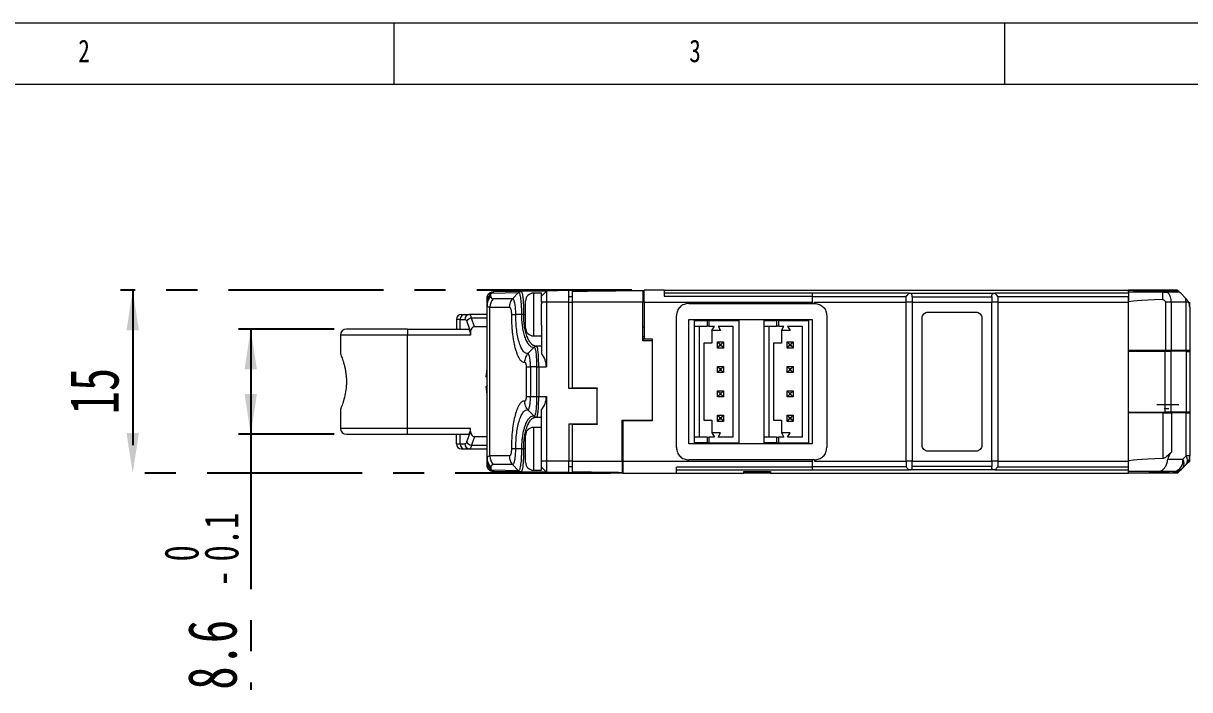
# Paper-space layout '시트2-ENG' of a CAD drawing. Header units: millimetres. Extents: x 5 to 415, y 5 to 292.
# Drawn here: x 79.7 to 175.1, y 237.4 to 292 of the extents above; entities that cross this region are included whole.
import ezdxf

# ---------------------------------------------------------------- set-up
doc = ezdxf.new("R2010")
doc.units = ezdxf.units.MM
doc.linetypes.add('CENTERX2', pattern=[20.32, 12.7, -2.54, 2.54, -2.54])
doc.layers.add('CENTER_LINE', color=7, linetype='CENTERX2')
doc.styles.add('SLDTEXTSTYLE0', font='TXT', dxfattribs={"width": 0.7})
doc.styles.add('SLDTEXTSTYLE3', font='TXT', dxfattribs={"width": 0.75})
doc.dimstyles.new('SLDDIMSTYLE0', dxfattribs={"dimtxt": 4, "dimasz": 3.302, "dimexe": 0, "dimexo": 0.0625, "dimgap": 1, "dimtad": 1, "dimrnd": 1e-09, "dimzin": 12, "dimdsep": 46, "dimtxsty": 'SLDTEXTSTYLE0', "dimsah": 1, "dimcen": 0.09, "dimadec": 0, "dimazin": 3, "dimtfac": 1, "dimtofl": 0, "dimtmove": 0, "dimatfit": 3, "dimfxl": 1, "dimfrac": 2, "dimtolj": 1, "dimtzin": 12, "dimarcsym": 0})
doc.dimstyles.new('SLDDIMSTYLE6', dxfattribs={"dimtxt": 4, "dimasz": 3.302, "dimexe": 0, "dimexo": 0.0625, "dimgap": 1, "dimtad": 1, "dimrnd": 1e-09, "dimzin": 12, "dimdsep": 46, "dimtxsty": 'SLDTEXTSTYLE0', "dimsah": 1, "dimcen": 0.09, "dimadec": 0, "dimazin": 3, "dimtol": 1, "dimtm": 0.1, "dimtfac": 1, "dimtofl": 0, "dimtmove": 0, "dimatfit": 3, "dimfxl": 1, "dimfrac": 2, "dimtolj": 1, "dimarcsym": 0})

# ---------------------------------------------------------------- blocks, each defined once
blk = doc.blocks.new('_D_43')
at = {"layer": 'CENTER_LINE'}
for p, q in [((105.121, 266.959), (97.28, 266.959)), ((98.28, 266.959), (98.28, 258.359)), ((105.121, 258.359), (97.28, 258.359)), ((98.28, 258.359), (98.28, 237.439))]:
    blk.add_line(p, q, dxfattribs=at)
for points in [[(98.28, 266.959), (97.772, 263.657), (98.788, 263.657)], [(98.28, 258.359), (98.788, 261.661), (97.772, 261.661)]]:
    blk.add_solid(points, dxfattribs=at)
at = {"layer": 'CENTER_LINE', "attachment_point": 1, "rotation": 90, "style": 'SLDTEXTSTYLE0'}
for s, insert, char_height in [('0.1', (94.472, 247.937), 2.8), ('0', (91.209, 247.937), 2.8), ('-', (94.472, 245.9), 2.8), ('8.6', (93.123, 237.439), 4)]:
    blk.add_mtext(s, dxfattribs=dict(at, insert=insert, char_height=char_height))
blk = doc.blocks.new('_D_44')
at = {"layer": 'CENTER_LINE'}
for p, q in [((129.471, 270.159), (87.62, 270.159)), ((88.62, 270.159), (88.62, 255.159)), ((127.721, 255.159), (87.62, 255.159))]:
    blk.add_line(p, q, dxfattribs=at)
for points in [[(88.62, 270.159), (88.112, 266.857), (89.128, 266.857)], [(88.62, 255.159), (89.128, 258.461), (88.112, 258.461)]]:
    blk.add_solid(points, dxfattribs=at)
at = {"layer": 'CENTER_LINE', "insert": (83.464, 259.982), "char_height": 4, "attachment_point": 1, "rotation": 90, "style": 'SLDTEXTSTYLE0'}
blk.add_mtext('15', dxfattribs=at)

psp = doc.layouts.new('시트2-ENG')

# ---------------------------------------------------------------- linework, layer by layer
at = {"color": 7, "linetype": 'Continuous', "lineweight": 18}
for p, q in [((415, 292), (5, 292)), ((110, 292), (110, 287)), ((160, 287), (160, 292)), ((410.25, 287), (10, 287)), ((124.321, 270.111), (126.621, 270.151)), ((126.621, 270.151), (126.621, 270.089)), ((130.371, 270.134), (130.471, 270.136)), ((132.121, 270.159), (130.471, 270.159)), ((132.121, 270.159), (170.121, 270.159)), ((132.121, 270.159), (132.121, 269.655)), ((174.121, 270.159), (170.121, 270.159)), ((170.121, 270.026), (170.121, 270.159)), ((170.121, 270.159), (174.033, 270.125)), ((117.621, 269.103), (117.621, 269.502)), ((117.66, 269.29), (117.621, 269.072)), ((117.938, 269.865), (117.922, 269.848)), ((117.938, 269.643), (117.938, 269.865)), ((118.002, 269.916), (120.199, 269.954)), ((118.202, 270.004), (118.112, 270.002)), ((119.715, 269.453), (118.129, 269.452)), ((120.401, 270.042), (118.202, 270.004)), ((119.715, 269.453), (120.199, 269.954)), ((120.45, 270.008), (120.332, 270.033)), ((122.471, 270.078), (120.401, 270.042)), ((120.771, 267.059), (120.771, 269.259)), ((122.071, 269.909), (121.421, 269.909)), ((122.024, 270.074), (122.021, 270.07)), ((122.471, 270.078), (122.071, 269.671)), ((122.071, 269.671), (122.071, 269.909)), ((122.071, 269.159), (122.071, 269.671)), ((124.321, 270.111), (122.471, 270.078)), ((122.471, 270.078), (122.471, 269.159)), ((124.321, 269.159), (124.321, 270.111)), ((124.621, 269.616), (124.321, 269.616)), ((144.221, 269.907), (132.121, 269.907)), ((132.121, 269.655), (144.221, 269.655)), ((144.221, 269.893), (144.221, 269.907)), ((152.155, 269.893), (144.221, 269.893)), ((144.221, 269.893), (144.221, 269.627)), ((144.221, 269.627), (151.922, 269.625)), ((152.083, 269.822), (152.15, 269.889)), ((152.15, 269.889), (152.155, 269.893)), ((159.067, 269.881), (152.275, 269.881)), ((152.421, 269.603), (158.921, 269.603)), ((158.921, 269.603), (158.921, 269.159)), ((170.121, 269.893), (159.187, 269.893)), ((159.187, 269.893), (159.191, 269.889)), ((159.259, 269.822), (159.191, 269.889)), ((159.42, 269.625), (170.121, 269.627)), ((170.121, 270.026), (170.121, 269.159)), ((170.135, 269.645), (170.121, 269.659)), ((170.121, 269.159), (170.121, 269.627)), ((172.907, 270.001), (172.907, 269.379)), ((174.25, 269.999), (173.291, 269.999)), ((174.042, 270.117), (174.033, 270.125)), ((174.243, 270.037), (174.253, 270.027)), ((174.414, 269.867), (174.788, 269.493)), ((174.788, 269.493), (174.828, 269.452)), ((117.621, 268.936), (117.621, 269.072)), ((117.621, 256.383), (117.621, 268.936)), ((117.626, 269.031), (117.625, 268.908)), ((117.846, 256.574), (117.846, 268.745)), ((117.846, 268.745), (119.439, 268.745)), ((122.471, 269.159), (122.071, 269.159)), ((122.071, 269.159), (122.071, 269.041)), ((122.071, 267.278), (122.071, 269.041)), ((122.471, 269.159), (122.471, 263.864)), ((124.321, 269.159), (122.471, 269.159)), ((124.321, 262.109), (124.321, 269.159)), ((124.321, 269.159), (124.621, 269.159)), ((124.621, 262.159), (124.621, 269.159)), ((130.471, 269.159), (130.371, 269.159)), ((130.371, 266.009), (130.371, 269.159)), ((130.471, 269.159), (130.471, 266.159)), ((130.471, 269.159), (144.221, 269.159)), ((134.121, 269.059), (144.421, 269.059)), ((144.421, 269.159), (151.921, 269.159)), ((144.421, 269.06), (144.421, 269.159)), ((152.421, 269.159), (151.921, 269.159)), ((151.921, 256.159), (151.921, 269.159)), ((152.421, 269.159), (152.421, 256.159)), ((152.421, 269.159), (158.921, 269.159)), ((153.721, 268.359), (157.621, 268.359)), ((158.921, 256.159), (158.921, 269.159)), ((159.421, 269.159), (158.921, 269.159)), ((159.421, 269.159), (159.421, 256.159)), ((159.421, 269.159), (170.121, 269.159)), ((170.121, 256.159), (170.121, 269.159)), ((170.121, 265.209), (170.121, 269.159)), ((173.614, 269.159), (173.135, 269.159)), ((173.135, 269.159), (173.135, 265.209)), ((174.828, 269.159), (173.614, 269.159)), ((173.614, 269.159), (173.614, 265.209)), ((174.828, 265.209), (174.828, 269.159)), ((175.031, 269.159), (174.828, 269.159)), ((175.121, 268.745), (175.121, 269.159)), ((175.121, 268.745), (175.121, 265.209)), ((115.422, 267.759), (115.121, 267.759)), ((115.121, 267.759), (115.121, 266.959)), ((115.422, 266.959), (115.422, 267.759)), ((115.422, 267.759), (115.81, 267.759)), ((115.798, 268.159), (116.186, 268.159)), ((115.964, 267.584), (116.275, 266.731)), ((116.223, 268.155), (116.119, 268.153)), ((116.202, 268.146), (116.186, 268.159)), ((117.621, 268.159), (116.186, 268.159)), ((116.598, 267.159), (116.34, 267.867)), ((117.621, 267.867), (116.34, 267.867)), ((120.437, 268.159), (119.969, 268.16)), ((122.071, 267.278), (122.071, 264.964)), ((133.121, 257.259), (133.121, 268.059)), ((134.121, 267.759), (144.221, 267.759)), ((134.121, 257.559), (134.121, 267.759)), ((134.571, 267.659), (134.571, 267.209)), ((134.571, 267.659), (135.621, 267.659)), ((135.621, 267.659), (135.621, 267.209)), ((135.797, 267.659), (135.621, 267.659)), ((135.797, 267.209), (135.797, 267.659)), ((135.797, 267.659), (138.221, 267.659)), ((138.221, 267.659), (138.221, 257.659)), ((140.271, 267.659), (140.271, 267.209)), ((140.271, 267.659), (141.321, 267.659)), ((141.321, 267.659), (141.321, 267.209)), ((141.497, 267.659), (141.321, 267.659)), ((141.497, 267.209), (141.497, 267.659)), ((141.497, 267.659), (143.921, 267.659)), ((143.921, 267.659), (143.921, 257.659)), ((144.221, 267.759), (144.221, 257.559)), ((145.421, 268.059), (145.421, 257.259)), ((153.221, 257.459), (153.221, 267.859)), ((158.121, 267.859), (158.121, 257.459)), ((105.621, 266.459), (105.621, 264.926)), ((111.121, 266.959), (111.121, 266.459)), ((111.121, 266.959), (116.093, 266.959)), ((111.121, 258.859), (111.121, 266.459)), ((116.275, 266.459), (111.121, 266.459)), ((116.275, 266.731), (116.275, 266.459)), ((117.621, 267.159), (116.598, 267.159)), ((121.421, 266.409), (122.071, 266.409)), ((130.371, 267.159), (130.471, 267.159)), ((130.421, 266.306), (130.421, 266.357)), ((134.571, 267.209), (135.621, 267.209)), ((134.571, 267.209), (134.571, 258.109)), ((134.971, 267.209), (134.971, 258.109)), ((135.797, 267.209), (135.621, 267.209)), ((135.797, 267.209), (136.221, 267.209)), ((136.019, 266.859), (136.221, 267.209)), ((136.723, 266.859), (136.019, 266.859)), ((136.019, 266.859), (136.019, 265.809)), ((136.521, 267.209), (137.721, 267.209)), ((136.521, 267.209), (136.723, 266.859)), ((137.721, 267.209), (137.721, 258.109)), ((140.271, 267.209), (141.321, 267.209)), ((140.271, 267.209), (140.271, 258.109)), ((140.671, 267.209), (140.671, 258.109)), ((141.497, 267.209), (141.321, 267.209)), ((141.497, 267.209), (141.921, 267.209)), ((141.719, 266.859), (141.921, 267.209)), ((142.423, 266.859), (141.719, 266.859)), ((141.719, 266.859), (141.719, 265.809)), ((142.221, 267.209), (143.421, 267.209)), ((142.221, 267.209), (142.423, 266.859)), ((143.421, 267.209), (143.421, 258.109)), ((121.471, 265.48), (120.965, 264.957)), ((121.504, 265.586), (121.462, 265.597)), ((121.722, 265.545), (121.55, 265.538)), ((121.607, 265.557), (121.564, 265.569)), ((121.676, 265.567), (121.63, 265.564)), ((122.071, 265.576), (121.673, 265.569)), ((131.121, 266.009), (130.371, 266.009)), ((130.421, 266.009), (130.421, 266.228)), ((130.469, 266.259), (130.471, 266.259)), ((130.471, 266.159), (131.121, 266.159)), ((131.121, 266.159), (131.121, 259.459)), ((135.371, 265.809), (135.371, 259.509)), ((136.019, 265.809), (135.371, 265.809)), ((136.471, 265.909), (136.671, 265.709)), ((136.471, 265.909), (136.971, 265.909)), ((136.471, 265.409), (136.471, 265.909)), ((136.471, 265.409), (136.671, 265.609)), ((136.971, 265.409), (136.471, 265.409)), ((136.771, 265.709), (136.671, 265.709)), ((136.671, 265.709), (136.671, 265.609)), ((136.671, 265.609), (136.771, 265.609)), ((136.771, 265.709), (136.971, 265.909)), ((136.771, 265.609), (136.771, 265.709)), ((136.771, 265.609), (136.971, 265.409)), ((136.971, 265.909), (136.971, 265.409)), ((141.071, 265.809), (141.071, 259.509)), ((141.719, 265.809), (141.071, 265.809)), ((142.171, 265.409), (142.171, 265.909)), ((142.171, 265.909), (142.371, 265.709)), ((142.171, 265.909), (142.671, 265.909)), ((142.171, 265.409), (142.371, 265.609)), ((142.671, 265.409), (142.171, 265.409)), ((142.371, 265.709), (142.371, 265.609)), ((142.471, 265.709), (142.371, 265.709)), ((142.371, 265.609), (142.471, 265.609)), ((142.471, 265.709), (142.671, 265.909)), ((142.471, 265.609), (142.471, 265.709)), ((142.471, 265.609), (142.671, 265.409)), ((142.671, 265.909), (142.671, 265.409)), ((173.135, 265.209), (170.121, 265.209)), ((170.121, 265.137), (172.636, 265.159)), ((170.121, 260.181), (170.121, 265.137)), ((172.636, 265.159), (172.636, 265.209)), ((172.636, 265.159), (173.095, 265.155)), ((173.095, 265.155), (173.095, 260.163)), ((173.614, 265.209), (173.135, 265.209)), ((173.228, 265.154), (173.228, 265.209)), ((173.578, 265.151), (173.578, 260.168)), ((174.828, 265.14), (173.578, 265.151)), ((174.828, 265.209), (173.614, 265.209)), ((173.621, 265.151), (173.621, 265.209)), ((174.221, 265.146), (174.221, 265.209)), ((175.121, 265.209), (174.828, 265.209)), ((174.828, 265.14), (174.828, 260.179)), ((175.121, 265.209), (175.121, 265.138)), ((175.121, 265.138), (175.121, 260.181)), ((117.534, 263.046), (117.621, 263.714)), ((120.818, 263.867), (120.818, 261.452)), ((121.671, 263.864), (121.175, 263.864)), ((121.175, 263.864), (121.175, 261.455)), ((121.671, 263.864), (121.671, 261.455)), ((121.848, 263.864), (121.848, 261.455)), ((121.848, 263.864), (122.471, 263.864)), ((136.671, 263.709), (136.471, 263.909)), ((136.471, 263.909), (136.971, 263.909)), ((136.471, 263.409), (136.471, 263.909)), ((136.471, 263.409), (136.671, 263.609)), ((136.771, 263.709), (136.671, 263.709)), ((136.671, 263.709), (136.671, 263.609)), ((136.671, 263.609), (136.771, 263.609)), ((136.771, 263.709), (136.971, 263.909)), ((136.771, 263.609), (136.771, 263.709)), ((136.971, 263.409), (136.771, 263.609)), ((136.971, 263.909), (136.971, 263.409)), ((142.171, 263.409), (142.171, 263.909)), ((142.371, 263.709), (142.171, 263.909)), ((142.171, 263.909), (142.671, 263.909)), ((142.171, 263.409), (142.371, 263.609)), ((142.371, 263.709), (142.371, 263.609)), ((142.471, 263.709), (142.371, 263.709)), ((142.371, 263.609), (142.471, 263.609)), ((142.471, 263.709), (142.671, 263.909)), ((142.471, 263.609), (142.471, 263.709)), ((142.671, 263.409), (142.471, 263.609)), ((142.671, 263.909), (142.671, 263.409)), ((117.534, 263.046), (117.621, 262.959)), ((136.971, 263.409), (136.471, 263.409)), ((142.671, 263.409), (142.171, 263.409)), ((117.621, 262.359), (117.534, 262.273)), ((117.621, 261.605), (117.534, 262.273)), ((126.621, 262.109), (124.321, 262.109)), ((124.621, 262.159), (124.621, 262.109)), ((124.621, 262.159), (126.621, 262.159)), ((126.621, 262.159), (126.621, 262.109)), ((126.621, 259.209), (126.621, 262.109)), ((136.471, 261.409), (136.471, 261.909)), ((136.471, 261.909), (136.671, 261.709)), ((136.471, 261.909), (136.971, 261.909)), ((136.671, 261.609), (136.471, 261.409)), ((136.671, 261.709), (136.671, 261.609)), ((136.771, 261.709), (136.671, 261.709)), ((136.671, 261.609), (136.771, 261.609)), ((136.971, 261.909), (136.771, 261.709)), ((136.771, 261.609), (136.771, 261.709)), ((136.771, 261.609), (136.971, 261.409)), ((136.971, 261.909), (136.971, 261.409)), ((142.171, 261.409), (142.171, 261.909)), ((142.171, 261.909), (142.371, 261.709)), ((142.171, 261.909), (142.671, 261.909)), ((142.371, 261.609), (142.171, 261.409)), ((142.371, 261.709), (142.371, 261.609)), ((142.471, 261.709), (142.371, 261.709)), ((142.371, 261.609), (142.471, 261.609)), ((142.671, 261.909), (142.471, 261.709)), ((142.471, 261.609), (142.471, 261.709)), ((142.471, 261.609), (142.671, 261.409)), ((142.671, 261.909), (142.671, 261.409)), ((121.175, 261.455), (121.671, 261.455)), ((121.848, 261.455), (122.471, 261.455)), ((122.471, 261.455), (122.471, 256.159)), ((136.971, 261.409), (136.471, 261.409)), ((142.671, 261.409), (142.171, 261.409)), ((172.421, 260.784), (174.221, 260.784)), ((105.621, 260.39), (105.621, 258.859)), ((120.965, 260.362), (121.471, 259.839)), ((121.462, 259.722), (121.607, 259.762)), ((121.551, 259.781), (121.722, 259.774)), ((121.671, 259.75), (122.071, 259.743)), ((122.071, 258.041), (122.071, 260.355)), ((136.471, 259.909), (136.671, 259.709)), ((136.471, 259.909), (136.971, 259.909)), ((136.471, 259.409), (136.471, 259.909)), ((136.771, 259.709), (136.671, 259.709)), ((136.671, 259.709), (136.671, 259.609)), ((136.771, 259.709), (136.971, 259.909)), ((136.771, 259.609), (136.771, 259.709)), ((136.971, 259.909), (136.971, 259.409)), ((142.171, 259.409), (142.171, 259.909)), ((142.171, 259.909), (142.371, 259.709)), ((142.171, 259.909), (142.671, 259.909)), ((142.371, 259.709), (142.371, 259.609)), ((142.471, 259.709), (142.371, 259.709)), ((142.471, 259.709), (142.671, 259.909)), ((142.471, 259.609), (142.471, 259.709)), ((142.671, 259.909), (142.671, 259.409)), ((170.121, 260.181), (172.636, 260.159)), ((172.94, 260.109), (170.121, 260.109)), ((170.121, 256.159), (170.121, 260.109)), ((172.636, 260.159), (173.095, 260.163)), ((172.636, 260.159), (172.636, 260.109)), ((172.94, 256.38), (172.94, 260.109)), ((172.94, 260.109), (173.638, 260.109)), ((173.021, 260.459), (173.421, 260.459)), ((173.121, 260.164), (173.121, 260.459)), ((173.228, 260.165), (173.228, 260.109)), ((174.828, 260.179), (173.578, 260.168)), ((173.621, 260.168), (173.621, 260.109)), ((173.638, 260.109), (173.638, 256.89)), ((174.828, 260.109), (173.638, 260.109)), ((174.221, 260.109), (174.221, 260.173)), ((174.828, 256.574), (174.828, 260.109)), ((174.828, 260.109), (175.121, 260.109)), ((175.121, 260.181), (175.121, 260.109)), ((175.121, 260.109), (175.121, 256.574)), ((111.121, 258.859), (116.275, 258.859)), ((111.121, 258.359), (111.121, 258.859)), ((116.275, 258.588), (116.275, 258.859)), ((122.071, 258.909), (121.421, 258.909)), ((124.321, 259.209), (126.621, 259.209)), ((124.321, 259.209), (124.321, 256.159)), ((124.621, 259.209), (124.621, 259.159)), ((124.621, 256.159), (124.621, 259.159)), ((126.621, 259.159), (124.621, 259.159)), ((126.621, 259.209), (126.621, 259.159)), ((128.671, 259.509), (131.121, 259.509)), ((128.671, 256.159), (128.671, 259.509)), ((128.721, 259.459), (128.721, 256.159)), ((131.121, 259.459), (128.721, 259.459)), ((135.371, 259.509), (136.019, 259.509)), ((136.019, 259.509), (136.019, 258.459)), ((136.471, 259.409), (136.671, 259.609)), ((136.971, 259.409), (136.471, 259.409)), ((136.671, 259.609), (136.771, 259.609)), ((136.771, 259.609), (136.971, 259.409)), ((141.071, 259.509), (141.719, 259.509)), ((141.719, 259.509), (141.719, 258.459)), ((142.171, 259.409), (142.371, 259.609)), ((142.671, 259.409), (142.171, 259.409)), ((142.371, 259.609), (142.471, 259.609)), ((142.471, 259.609), (142.671, 259.409)), ((111.121, 258.359), (116.093, 258.359)), ((115.121, 257.559), (115.121, 258.359)), ((115.422, 257.559), (115.422, 258.359)), ((115.964, 257.735), (116.275, 258.588)), ((116.598, 258.159), (116.34, 257.452)), ((116.598, 258.159), (117.621, 258.159)), ((120.771, 257.143), (120.771, 258.259)), ((122.071, 257.133), (122.071, 258.041)), ((128.721, 258.159), (128.671, 258.159)), ((134.571, 258.109), (134.571, 257.659)), ((135.621, 258.109), (134.571, 258.109)), ((135.621, 258.109), (135.621, 257.659)), ((135.621, 258.109), (135.797, 258.109)), ((136.221, 258.109), (135.797, 258.109)), ((135.797, 257.659), (135.797, 258.109)), ((136.019, 258.459), (136.221, 258.109)), ((136.723, 258.459), (136.019, 258.459)), ((136.521, 258.109), (136.723, 258.459)), ((137.721, 258.109), (136.521, 258.109)), ((140.271, 258.109), (140.271, 257.659)), ((141.321, 258.109), (140.271, 258.109)), ((141.321, 258.109), (141.321, 257.659)), ((141.321, 258.109), (141.497, 258.109)), ((141.921, 258.109), (141.497, 258.109)), ((141.497, 257.659), (141.497, 258.109)), ((141.719, 258.459), (141.921, 258.109)), ((142.423, 258.459), (141.719, 258.459)), ((142.221, 258.109), (142.423, 258.459)), ((143.421, 258.109), (142.221, 258.109)), ((115.121, 257.559), (115.422, 257.559)), ((115.422, 257.559), (115.81, 257.559)), ((115.798, 257.159), (116.186, 257.159)), ((116.119, 257.166), (116.194, 257.165)), ((116.186, 257.159), (117.621, 257.159)), ((116.34, 257.452), (117.621, 257.452)), ((120.437, 257.159), (119.969, 257.16)), ((120.771, 256.059), (120.771, 257.143)), ((122.071, 256.278), (122.071, 257.133)), ((144.221, 257.559), (134.121, 257.559)), ((135.621, 257.659), (134.571, 257.659)), ((135.621, 257.659), (135.797, 257.659)), ((135.797, 257.659), (138.221, 257.659)), ((141.321, 257.659), (140.271, 257.659)), ((141.321, 257.659), (141.497, 257.659)), ((141.497, 257.659), (143.921, 257.659)), ((157.621, 256.959), (153.721, 256.959)), ((117.621, 256.383), (117.633, 256.412)), ((117.621, 256.247), (117.621, 256.383)), ((117.621, 256.247), (117.66, 256.03)), ((117.621, 255.817), (117.621, 256.216)), ((117.625, 256.411), (117.626, 256.288)), ((119.439, 256.574), (117.846, 256.574)), ((119.715, 255.866), (118.129, 255.867)), ((120.199, 255.365), (119.715, 255.866)), ((122.071, 256.159), (122.071, 256.278)), ((122.471, 256.159), (122.071, 256.159)), ((122.071, 255.648), (122.071, 256.159)), ((124.321, 256.159), (122.471, 256.159)), ((122.471, 256.159), (122.471, 255.241)), ((124.321, 255.208), (124.321, 256.159)), ((124.621, 256.159), (124.321, 256.159)), ((128.671, 256.159), (128.721, 256.159)), ((128.721, 256.159), (144.221, 256.159)), ((144.421, 256.259), (134.121, 256.259)), ((144.421, 256.259), (144.421, 256.159)), ((144.421, 256.159), (151.921, 256.159)), ((152.421, 256.159), (151.921, 256.159)), ((152.421, 256.159), (158.921, 256.159)), ((152.421, 255.716), (152.421, 256.159)), ((159.421, 256.159), (158.921, 256.159)), ((159.421, 256.159), (170.121, 256.159)), ((170.121, 255.293), (170.121, 256.159)), ((173.333, 256.313), (174.567, 256.313)), ((174.567, 256.313), (174.828, 256.574)), ((174.828, 255.867), (174.567, 255.606)), ((175.121, 256.574), (174.828, 256.574)), ((174.828, 255.867), (175.121, 256.159)), ((175.121, 256.159), (175.121, 256.574)), ((117.938, 255.454), (117.922, 255.471)), ((117.938, 255.676), (117.938, 255.454)), ((120.199, 255.365), (118.002, 255.403)), ((118.202, 255.315), (118.112, 255.317)), ((120.401, 255.277), (118.202, 255.315)), ((120.332, 255.286), (120.427, 255.306)), ((120.434, 255.321), (120.401, 255.277)), ((122.471, 255.241), (120.401, 255.277)), ((121.421, 255.409), (122.071, 255.409)), ((122.021, 255.248), (122.024, 255.245)), ((122.071, 255.409), (122.071, 255.648)), ((122.471, 255.241), (122.071, 255.648)), ((124.321, 255.208), (122.471, 255.241)), ((124.321, 255.703), (124.621, 255.703)), ((126.821, 255.165), (124.321, 255.208)), ((126.821, 255.228), (126.821, 255.165)), ((126.821, 255.165), (127.121, 255.159)), ((128.721, 255.159), (127.121, 255.159)), ((128.721, 255.205), (128.671, 255.205)), ((128.721, 255.159), (133.121, 255.159)), ((144.221, 255.663), (133.121, 255.663)), ((144.221, 255.412), (133.121, 255.412)), ((133.121, 255.159), (138.621, 255.159)), ((138.621, 255.29), (140.821, 255.29)), ((138.621, 255.159), (138.621, 255.29)), ((140.821, 255.159), (138.621, 255.159)), ((140.821, 255.29), (140.821, 255.159)), ((140.821, 255.159), (170.121, 255.159)), ((151.922, 255.693), (144.221, 255.692)), ((152.155, 255.426), (144.221, 255.426)), ((152.15, 255.43), (152.083, 255.497)), ((152.15, 255.43), (152.155, 255.426)), ((159.067, 255.438), (152.275, 255.438)), ((158.921, 255.716), (152.421, 255.716)), ((159.187, 255.426), (159.191, 255.43)), ((170.121, 255.426), (159.187, 255.426)), ((159.191, 255.43), (159.259, 255.497)), ((159.42, 255.693), (170.121, 255.692)), ((170.121, 255.159), (170.121, 255.293)), ((173.747, 255.191), (170.121, 255.159)), ((174.121, 255.159), (170.121, 255.159)), ((173.869, 255.313), (172.392, 255.313)), ((173.747, 255.191), (173.869, 255.313)), ((174.121, 255.159), (174.445, 255.484)), ((174.567, 255.606), (174.445, 255.484))]:
    psp.add_line(p, q, dxfattribs=at)
at = {"color": 8, "linetype": 'Continuous', "lineweight": 18}
for p, q in [((117.905, 269.835), (117.922, 269.848)), ((117.93, 269.863), (117.938, 269.865)), ((118.112, 270.002), (118.112, 269.987)), ((121.421, 269.909), (121.421, 266.409)), ((120.614, 268.159), (120.771, 268.159)), ((111.121, 266.459), (105.621, 266.459)), ((130.371, 266.357), (130.421, 266.357)), ((105.621, 258.859), (111.121, 258.859)), ((121.421, 258.909), (121.421, 257.133)), ((120.771, 257.159), (120.614, 257.159)), ((121.421, 257.133), (121.421, 255.409)), ((117.922, 255.471), (117.904, 255.484)), ((117.93, 255.455), (117.938, 255.454)), ((118.112, 255.332), (118.112, 255.317))]:
    psp.add_line(p, q, dxfattribs=at)
for centre, start, end in [((118.577, 268.932), 131.91931, 174.10943), ((118.577, 256.387), 185.89058, 228.08069)]:
    psp.add_arc(centre, 0.956, start, end, dxfattribs=at)
at = {"color": 7, "linetype": 'Continuous', "lineweight": 18}
for centre, radius, start, end in [((118.864, 268.748), 1.018, 136.22441, 180.16293), ((118.208, 269.72), 0.284, 91.17708, 136.30701), ((121.421, 269.259), 0.65, 90, 180), ((172.469, 269.201), 1.146, 357.92755, 44.17636), ((173.707, 269.159), 1, 57.12219, 68.50554), ((173.707, 269.159), 1, 45, 57.12219), ((173.45, 269.161), 1.378, 359.92082, 13.91386), ((174.121, 268.745), 1, 0, 24.4698), ((115.521, 267.759), 0.4, 90, 180), ((115.811, 267.771), 0.389, 91.83621, 181.72544), ((116.198, 267.771), 0.389, 91.83621, 181.72544), ((116.404, 267.391), 0.48, 97.61561, 156.30639), ((106.121, 266.459), 0.5, 90, 180), ((121.421, 267.059), 0.65, 180, 270), ((106.121, 258.859), 0.5, 180, 270), ((121.421, 258.259), 0.65, 90, 180), ((116.404, 257.928), 0.48, 203.69361, 262.38439), ((115.521, 257.559), 0.4, 180, 270), ((115.811, 257.548), 0.389, 178.27456, 268.16379), ((116.198, 257.548), 0.389, 178.27456, 268.16379), ((174.321, 256.159), 1, 133.04269, 171.16753), ((118.864, 256.571), 1.018, 179.83707, 223.77559), ((121.421, 256.059), 0.65, 180, 270), ((173.678, 256.19), 0.897, 282.26372, 7.87281), ((174.06, 255.959), 0.619, 325.14306, 34.85694), ((174.32, 256.22), 0.619, 325.14306, 34.85694), ((174.121, 256.574), 1, 315, 0), ((118.208, 255.599), 0.284, 223.693, 268.82243), ((173.86, 256.313), 1, 270.49506, 314.99963)]:
    psp.add_arc(centre, radius, start, end, dxfattribs=at)
for centre, major_axis, ratio, start_param, end_param in [((172.621, 270.116), (2.1, -0.018), 0.008726, 0.827729, 5.47606), ((269.906, 269.159), (114.589, -1), 0.000076, 3.655544, 3.703017), ((284.71, 269.159), (114.589, 0), 0.008727, 2.920639, 3.141593), ((174.031, 269.825), (-0.212, 0.212), 0.999923, 4.712389, 5.489099), ((116.093, 266.459), (0, 0.5), 0.36397, 4.712389, 6.283185), ((116.7, 266.594), (0.2, -0.549), 0.684791, 2.897326, 4.223856), ((120.81, 263.864), (0, 1.69), 0.982842, 4.712389, 5.421162), ((120.81, 261.455), (0, 1.69), 0.982842, 4.003616, 4.712389), ((116.093, 258.859), (0, 0.5), 0.36397, 3.141593, 4.712389), ((116.7, 258.725), (-0.2, -0.549), 0.684791, 5.200922, 6.527452), ((284.71, 256.159), (114.589, 0), 0.008727, 2.919317, 3.141593), ((269.906, 256.159), (114.589, 1), 0.000076, 2.58867, 2.627642), ((173.738, 256.191), (0.707, 0.707), 0.999923, 3.935679, 4.712389)]:
    psp.add_ellipse(centre, major_axis=major_axis, ratio=ratio, start_param=start_param, end_param=end_param, dxfattribs=at)
psp.add_ellipse((172.621, 255.203), major_axis=(0.85, 0.007), ratio=0.008726, dxfattribs=at)
for points, knots in [([(124.621, 270.064), (125.694, 270.077), (127.611, 270.101), (129.528, 270.124), (130.371, 270.134)], [0, 0, 0, 0, 0.5600039, 1, 1, 1, 1]), ([(130.371, 270.134), (130.371, 270.124), (130.371, 270.102), (130.371, 269.934), (130.371, 269.687), (130.371, 269.412), (130.371, 269.231), (130.371, 269.159)], [0, 0, 0, 0, 0.214703, 0.429407, 0.644092, 0.858769, 1, 1, 1, 1]), ([(117.621, 269.502), (117.628, 269.565), (117.641, 269.693), (117.754, 269.861), (117.894, 269.955), (118.016, 269.995), (118.08, 270), (118.112, 270.002)], [0, 0, 0, 0, 0.260217, 0.529104, 0.765257, 0.882426, 1, 1, 1, 1]), ([(117.77, 269.858), (117.769, 269.857), (117.738, 269.832), (117.693, 269.767), (117.634, 269.647), (117.627, 269.559), (117.623, 269.506)], [0, 0, 0, 0, 0.009129, 0.32484, 0.587713, 1, 1, 1, 1]), ([(117.901, 269.83), (117.822, 269.72), (117.705, 269.557), (117.658, 269.357), (117.643, 269.292)], [0, 0, 0, 0, 0.672334, 1, 1, 1, 1]), ([(118.118, 269.994), (118.101, 269.993), (118.067, 269.991), (118.006, 269.981), (117.928, 269.961), (117.85, 269.928), (117.797, 269.882), (117.77, 269.858)], [0, 0, 0, 0, 0.12667, 0.244052, 0.446712, 0.723277, 1, 1, 1, 1]), ([(117.899, 269.825), (117.9, 269.828), (117.9, 269.833), (117.904, 269.835), (117.905, 269.835)], [0, 0, 0, 0, 0.703254, 1, 1, 1, 1]), ([(117.93, 269.864), (117.925, 269.859), (117.916, 269.85), (117.908, 269.841), (117.904, 269.836)], [0, 0, 0, 0, 0.487659, 1, 1, 1, 1]), ([(118.201, 270.004), (118.188, 270.002), (118.164, 269.999), (118.119, 269.981), (118.077, 269.96), (118.028, 269.932), (117.974, 269.897), (117.943, 269.872), (117.928, 269.86)], [0, 0, 0, 0, 0.190555, 0.35137, 0.488522, 0.60889, 0.817293, 1, 1, 1, 1]), ([(117.929, 269.859), (117.929, 269.861), (117.928, 269.863), (117.93, 269.863), (117.93, 269.863)], [0, 0, 0, 0, 0.773699, 1, 1, 1, 1]), ([(118.002, 269.916), (118.001, 269.916), (117.999, 269.915), (117.991, 269.911), (117.977, 269.9), (117.957, 269.884), (117.944, 269.871), (117.938, 269.865)], [0, 0, 0, 0, 0.1057871, 0.2139945, 0.4591085, 0.7270717, 1, 1, 1, 1]), ([(117.938, 269.643), (117.946, 269.588), (117.961, 269.477), (118.073, 269.461), (118.129, 269.452)], [0, 0, 0, 0, 0.504154, 1, 1, 1, 1]), ([(119.715, 269.453), (119.635, 269.349), (119.474, 269.142), (119.451, 268.878), (119.439, 268.745)], [0, 0, 0, 0, 0.500435, 1, 1, 1, 1]), ([(119.969, 268.16), (119.967, 268.299), (119.961, 268.596), (119.922, 268.939), (119.874, 269.174), (119.827, 269.322), (119.773, 269.428), (119.735, 269.444), (119.715, 269.453)], [0, 0, 0, 0, 0.20459, 0.437673, 0.566426, 0.702382, 0.846176, 1, 1, 1, 1]), ([(120.199, 269.954), (120.21, 269.964), (120.238, 269.99), (120.288, 270.018), (120.348, 270.038), (120.383, 270.041), (120.401, 270.042)], [0, 0, 0, 0, 0.183981, 0.49927, 0.753248, 1, 1, 1, 1]), ([(120.199, 269.954), (120.215, 269.946), (120.246, 269.93), (120.293, 269.822), (120.333, 269.656), (120.369, 269.432), (120.399, 269.16), (120.421, 268.849), (120.434, 268.511), (120.436, 268.277), (120.437, 268.159)], [0, 0, 0, 0, 0.1250924, 0.2497786, 0.3744956, 0.499382, 0.6243885, 0.7493299, 0.8744566, 1, 1, 1, 1]), ([(120.401, 270.042), (120.401, 270.042), (120.401, 270.042), (120.401, 270.042), (120.404, 270.042), (120.415, 270.041), (120.426, 270.021), (120.436, 270.005)], [0, 0, 0, 0, 0.00177, 0.016041, 0.055982, 0.207564, 1, 1, 1, 1]), ([(124.621, 269.159), (124.621, 269.261), (124.621, 269.465), (124.621, 269.736), (124.621, 269.94), (124.621, 270.049), (124.621, 270.06), (124.621, 270.064)], [0, 0, 0, 0, 0.214702, 0.429404, 0.644089, 0.858766, 1, 1, 1, 1]), ([(151.921, 269.159), (151.921, 269.209), (151.921, 269.309), (151.921, 269.444), (151.921, 269.558), (151.922, 269.602), (151.922, 269.625)], [0, 0, 0, 0, 0.249883, 0.499844, 0.749883, 1, 1, 1, 1]), ([(151.922, 269.625), (151.963, 269.68), (152.02, 269.756), (152.07, 269.807), (152.083, 269.822)], [0, 0, 0, 0, 0.727207, 1, 1, 1, 1]), ([(152.275, 269.881), (152.226, 269.883), (152.158, 269.885), (152.152, 269.888), (152.15, 269.889)], [0, 0, 0, 0, 0.7156992, 1, 1, 1, 1]), ([(152.421, 269.603), (152.419, 269.647), (152.414, 269.735), (152.377, 269.827), (152.329, 269.873), (152.29, 269.879), (152.275, 269.881)], [0, 0, 0, 0, 0.270501, 0.540639, 0.820445, 1, 1, 1, 1]), ([(158.921, 269.603), (158.923, 269.647), (158.928, 269.735), (158.965, 269.827), (159.013, 269.873), (159.052, 269.879), (159.067, 269.881)], [0, 0, 0, 0, 0.270501, 0.54064, 0.820446, 1, 1, 1, 1]), ([(159.191, 269.889), (159.186, 269.888), (159.175, 269.885), (159.105, 269.882), (159.067, 269.881)], [0, 0, 0, 0, 0.4520547, 1, 1, 1, 1]), ([(159.42, 269.625), (159.379, 269.68), (159.322, 269.756), (159.272, 269.807), (159.259, 269.822)], [0, 0, 0, 0, 0.727207, 1, 1, 1, 1]), ([(159.42, 269.625), (159.42, 269.602), (159.42, 269.558), (159.421, 269.444), (159.421, 269.309), (159.421, 269.209), (159.421, 269.159)], [0, 0, 0, 0, 0.250117, 0.500156, 0.750117, 1, 1, 1, 1]), ([(172.907, 270.001), (172.941, 270.001), (173.012, 270), (173.138, 270), (173.232, 269.999), (173.283, 269.999), (173.291, 269.999)], [0, 0, 0, 0, 0.2387509, 0.5024487, 0.9237691, 1, 1, 1, 1]), ([(172.907, 269.379), (172.931, 269.377), (172.981, 269.374), (173.048, 269.339), (173.1, 269.285), (173.13, 269.222), (173.133, 269.178), (173.135, 269.159)], [0, 0, 0, 0, 0.209529, 0.419059, 0.628588, 0.838117, 1, 1, 1, 1]), ([(174.253, 270.027), (174.217, 270.056), (174.154, 270.106), (174.075, 270.114), (174.042, 270.117)], [0, 0, 0, 0, 0.5829951, 1, 1, 1, 1]), ([(174.828, 269.452), (174.891, 269.378), (174.974, 269.28), (175.02, 269.182), (175.031, 269.159)], [0, 0, 0, 0, 0.765617, 1, 1, 1, 1]), ([(117.846, 268.745), (117.78, 268.753), (117.649, 268.77), (117.63, 268.88), (117.621, 268.936)], [0, 0, 0, 0, 0.495576, 1, 1, 1, 1]), ([(119.439, 268.745), (119.46, 268.743), (119.492, 268.74), (119.532, 268.673), (119.559, 268.602), (119.582, 268.511), (119.599, 268.404), (119.61, 268.286), (119.611, 268.204), (119.612, 268.164)], [0, 0, 0, 0, 0.245572, 0.373218, 0.499285, 0.625401, 0.751777, 0.877837, 1, 1, 1, 1]), ([(130.371, 269.159), (129.298, 269.161), (127.381, 269.163), (125.464, 269.161), (124.621, 269.159)], [0, 0, 0, 0, 0.560005, 1, 1, 1, 1]), ([(115.81, 267.759), (115.834, 267.753), (115.874, 267.742), (115.927, 267.674), (115.952, 267.614), (115.964, 267.584)], [0, 0, 0, 0, 0.428724, 0.713281, 1, 1, 1, 1]), ([(119.612, 268.164), (119.613, 268.035), (119.614, 267.776), (119.631, 267.383), (119.658, 266.987), (119.698, 266.586), (119.751, 266.195), (119.806, 265.881), (119.856, 265.641), (119.898, 265.465), (119.943, 265.299), (119.996, 265.126), (120.057, 264.952), (120.126, 264.784), (120.199, 264.637), (120.27, 264.52), (120.338, 264.429), (120.403, 264.36), (120.521, 264.261), (120.619, 264.253), (120.694, 264.247)], [0, 0, 0, 0, 0.06023, 0.121537, 0.18655, 0.252297, 0.322644, 0.39284, 0.430167, 0.467563, 0.505168, 0.543119, 0.592798, 0.642253, 0.69179, 0.741714, 0.782226, 0.822689, 0.863257, 1, 1, 1, 1]), ([(119.612, 268.164), (119.649, 268.163), (119.724, 268.161), (119.887, 268.16), (119.969, 268.16)], [0, 0, 0, 0, 0.497276, 1, 1, 1, 1]), ([(120.965, 264.957), (120.903, 264.958), (120.777, 264.959), (120.593, 265.124), (120.421, 265.398), (120.267, 265.791), (120.139, 266.284), (120.044, 266.862), (119.98, 267.495), (119.973, 267.939), (119.969, 268.16)], [0, 0, 0, 0, 0.1235842, 0.2487262, 0.3737983, 0.4992067, 0.6244384, 0.7497958, 0.8754316, 1, 1, 1, 1]), ([(120.437, 268.159), (120.44, 268.007), (120.447, 267.692), (120.491, 267.219), (120.573, 266.753), (120.691, 266.321), (120.845, 265.948), (121.031, 265.664), (121.245, 265.485), (121.394, 265.481), (121.471, 265.48)], [0, 0, 0, 0, 0.10102, 0.209221, 0.324285, 0.446028, 0.574634, 0.7099, 0.851901, 1, 1, 1, 1]), ([(120.614, 268.159), (120.583, 268.159), (120.518, 268.159), (120.464, 268.159), (120.437, 268.159)], [0, 0, 0, 0, 0.4972576, 1, 1, 1, 1]), ([(121.63, 265.564), (121.565, 265.572), (121.436, 265.588), (121.244, 265.735), (121.071, 265.967), (120.94, 266.236), (120.851, 266.482), (120.77, 266.756), (120.689, 267.129), (120.629, 267.626), (120.619, 267.978), (120.614, 268.159)], [0, 0, 0, 0, 0.125745, 0.25123, 0.384795, 0.501655, 0.567479, 0.631015, 0.751263, 0.872159, 1, 1, 1, 1]), ([(111.121, 266.959), (110.807, 266.959), (110.178, 266.959), (109.41, 266.959), (108.817, 266.959), (108.377, 266.959), (107.963, 266.959), (107.452, 266.959), (107.017, 266.959), (106.674, 266.959), (106.447, 266.959), (106.265, 266.959), (106.143, 266.959), (106.128, 266.959), (106.121, 266.959)], [0, 0, 0, 0, 0.119977, 0.239852, 0.304235, 0.368551, 0.434304, 0.499988, 0.63125, 0.695633, 0.759949, 0.840209, 0.919799, 1, 1, 1, 1]), ([(121.676, 265.567), (121.657, 265.566), (121.619, 265.564), (121.564, 265.546), (121.513, 265.518), (121.485, 265.493), (121.471, 265.48)], [0, 0, 0, 0, 0.2476857, 0.5000274, 0.7523547, 1, 1, 1, 1]), ([(121.471, 265.48), (121.484, 265.477), (121.51, 265.473), (121.549, 265.384), (121.583, 265.239), (121.614, 265.038), (121.639, 264.79), (121.657, 264.504), (121.668, 264.191), (121.67, 263.973), (121.671, 263.864)], [0, 0, 0, 0, 0.1251865, 0.2499463, 0.3746957, 0.4996731, 0.6246674, 0.749543, 0.8745005, 1, 1, 1, 1]), ([(121.713, 265.543), (121.708, 265.551), (121.698, 265.566), (121.688, 265.568), (121.683, 265.569)], [0, 0, 0, 0, 0.5000831, 1, 1, 1, 1]), ([(105.624, 264.926), (105.624, 264.928), (105.62, 264.936), (105.68, 264.792), (105.795, 264.483), (105.903, 264.136), (105.983, 263.825), (106.053, 263.47), (106.099, 263.096), (106.118, 262.712), (106.105, 262.228), (106.025, 261.646), (105.896, 261.152), (105.789, 260.823), (105.715, 260.619), (105.657, 260.473), (105.625, 260.394), (105.624, 260.391), (105.623, 260.39)], [0, 0, 0, 0, 0.024063, 0.122645, 0.222785, 0.275806, 0.330266, 0.38482, 0.441168, 0.492187, 0.544895, 0.641797, 0.742829, 0.796791, 0.852304, 0.906238, 0.961969, 1, 1, 1, 1]), ([(120.965, 264.957), (120.948, 264.938), (120.904, 264.89), (120.83, 264.785), (120.75, 264.626), (120.698, 264.435), (120.696, 264.304), (120.694, 264.247)], [0, 0, 0, 0, 0.1027472, 0.2505743, 0.5003072, 0.7828257, 1, 1, 1, 1]), ([(121.175, 263.864), (121.173, 263.963), (121.17, 264.171), (121.147, 264.436), (121.115, 264.652), (121.074, 264.824), (121.021, 264.943), (120.983, 264.953), (120.965, 264.957)], [0, 0, 0, 0, 0.167736, 0.352143, 0.487172, 0.638974, 0.831837, 1, 1, 1, 1]), ([(173.095, 265.155), (173.196, 265.155), (173.378, 265.153), (173.517, 265.152), (173.578, 265.151)], [0, 0, 0, 0, 0.557682, 1, 1, 1, 1]), ([(174.828, 265.14), (174.922, 265.139), (175.091, 265.138), (175.112, 265.138), (175.121, 265.138)], [0, 0, 0, 0, 0.557568, 1, 1, 1, 1]), ([(120.694, 264.247), (120.701, 264.25), (120.716, 264.256), (120.738, 264.243), (120.759, 264.214), (120.779, 264.168), (120.796, 264.107), (120.808, 264.033), (120.816, 263.952), (120.817, 263.895), (120.818, 263.867)], [0, 0, 0, 0, 0.11782, 0.242931, 0.371062, 0.499161, 0.624773, 0.752597, 0.87771, 1, 1, 1, 1]), ([(120.694, 261.072), (120.665, 261.074), (120.605, 261.077), (120.516, 261.044), (120.43, 260.985), (120.349, 260.903), (120.273, 260.803), (120.164, 260.623), (120.027, 260.313), (119.877, 259.802), (119.757, 259.194), (119.672, 258.527), (119.621, 257.843), (119.615, 257.383), (119.612, 257.156)], [0, 0, 0, 0, 0.053711, 0.107932, 0.163078, 0.211631, 0.259904, 0.30816, 0.427352, 0.546008, 0.668001, 0.784319, 0.893243, 1, 1, 1, 1]), ([(120.818, 261.452), (120.817, 261.424), (120.816, 261.367), (120.808, 261.286), (120.796, 261.212), (120.779, 261.152), (120.76, 261.105), (120.738, 261.076), (120.716, 261.062), (120.701, 261.069), (120.694, 261.072)], [0, 0, 0, 0, 0.120683, 0.247152, 0.372056, 0.500257, 0.625655, 0.756459, 0.880216, 1, 1, 1, 1]), ([(120.965, 260.362), (120.955, 260.373), (120.868, 260.466), (120.727, 260.692), (120.706, 260.94), (120.694, 261.072)], [0, 0, 0, 0, 0.057383, 0.500719, 1, 1, 1, 1]), ([(120.965, 260.362), (120.982, 260.365), (121.013, 260.372), (121.058, 260.459), (121.097, 260.584), (121.137, 260.786), (121.169, 261.08), (121.173, 261.336), (121.175, 261.455)], [0, 0, 0, 0, 0.155857, 0.300953, 0.437924, 0.567125, 0.799357, 1, 1, 1, 1]), ([(121.671, 261.455), (121.67, 261.346), (121.668, 261.128), (121.657, 260.816), (121.639, 260.529), (121.614, 260.281), (121.583, 260.079), (121.549, 259.935), (121.51, 259.846), (121.484, 259.841), (121.471, 259.839)], [0, 0, 0, 0, 0.125449, 0.250399, 0.375304, 0.500371, 0.625369, 0.750133, 0.874874, 1, 1, 1, 1]), ([(119.969, 257.16), (119.973, 257.38), (119.981, 257.824), (120.043, 258.458), (120.139, 259.034), (120.267, 259.527), (120.42, 259.921), (120.593, 260.195), (120.777, 260.36), (120.903, 260.361), (120.965, 260.362)], [0, 0, 0, 0, 0.124691, 0.250146, 0.375426, 0.500837, 0.625995, 0.751307, 0.876449, 1, 1, 1, 1]), ([(121.471, 259.839), (121.385, 259.837), (121.278, 259.834), (121.152, 259.75), (121.089, 259.696), (121.027, 259.63), (120.927, 259.5), (120.836, 259.336), (120.753, 259.143), (120.709, 259.023), (120.664, 258.889), (120.605, 258.681), (120.54, 258.387), (120.481, 257.995), (120.445, 257.582), (120.44, 257.3), (120.437, 257.159)], [0, 0, 0, 0, 0.165177, 0.207303, 0.24968, 0.29228, 0.335091, 0.463029, 0.500141, 0.539297, 0.580503, 0.623736, 0.718642, 0.813068, 0.906929, 1, 1, 1, 1]), ([(121.467, 259.721), (121.483, 259.728), (121.529, 259.748), (121.584, 259.757), (121.621, 259.754), (121.629, 259.754)], [0, 0, 0, 0, 0.296573, 0.852562, 1, 1, 1, 1]), ([(121.6, 259.764), (121.597, 259.764), (121.572, 259.768), (121.535, 259.788), (121.496, 259.815), (121.478, 259.833), (121.471, 259.839)], [0, 0, 0, 0, 0.056869, 0.50311, 0.817082, 1, 1, 1, 1]), ([(121.683, 259.75), (121.685, 259.75), (121.691, 259.751), (121.7, 259.756), (121.706, 259.767), (121.709, 259.772)], [0, 0, 0, 0, 0.270766, 0.627578, 1, 1, 1, 1]), ([(173.578, 260.168), (173.498, 260.167), (173.356, 260.166), (173.175, 260.164), (173.095, 260.163)], [0, 0, 0, 0, 0.557681, 1, 1, 1, 1]), ([(174.828, 260.179), (174.922, 260.179), (175.091, 260.181), (175.112, 260.181), (175.121, 260.181)], [0, 0, 0, 0, 0.557568, 1, 1, 1, 1]), ([(106.121, 258.359), (106.128, 258.359), (106.143, 258.359), (106.265, 258.359), (106.447, 258.359), (106.674, 258.359), (107.017, 258.359), (107.452, 258.359), (107.963, 258.359), (108.377, 258.359), (108.817, 258.359), (109.41, 258.359), (110.178, 258.359), (110.807, 258.359), (111.121, 258.359)], [0, 0, 0, 0, 0.080201, 0.159791, 0.240051, 0.304367, 0.36875, 0.500012, 0.565696, 0.631449, 0.695765, 0.760148, 0.880023, 1, 1, 1, 1]), ([(115.964, 257.735), (115.945, 257.692), (115.913, 257.62), (115.858, 257.569), (115.826, 257.562), (115.81, 257.559)], [0, 0, 0, 0, 0.427559, 0.711619, 1, 1, 1, 1]), ([(116.34, 257.452), (116.321, 257.38), (116.291, 257.268), (116.237, 257.177), (116.205, 257.166), (116.186, 257.159)], [0, 0, 0, 0, 0.430059, 0.666913, 1, 1, 1, 1]), ([(119.612, 257.156), (119.611, 257.115), (119.61, 257.033), (119.599, 256.916), (119.582, 256.808), (119.559, 256.717), (119.532, 256.646), (119.493, 256.579), (119.46, 256.576), (119.439, 256.574)], [0, 0, 0, 0, 0.121784, 0.248137, 0.373872, 0.500587, 0.62603, 0.753831, 1, 1, 1, 1]), ([(119.969, 257.16), (119.887, 257.159), (119.724, 257.158), (119.649, 257.156), (119.612, 257.156)], [0, 0, 0, 0, 0.502722, 1, 1, 1, 1]), ([(119.715, 255.866), (119.73, 255.871), (119.763, 255.881), (119.808, 255.952), (119.845, 256.05), (119.872, 256.146), (119.901, 256.276), (119.929, 256.453), (119.96, 256.754), (119.966, 257), (119.969, 257.16)], [0, 0, 0, 0, 0.112175, 0.256584, 0.349315, 0.431694, 0.503823, 0.639155, 0.7666, 1, 1, 1, 1]), ([(120.437, 257.159), (120.436, 257.042), (120.434, 256.808), (120.421, 256.47), (120.399, 256.16), (120.37, 255.888), (120.334, 255.664), (120.293, 255.497), (120.246, 255.389), (120.215, 255.373), (120.199, 255.365)], [0, 0, 0, 0, 0.125362, 0.250249, 0.3751, 0.50004, 0.624975, 0.749787, 0.874671, 1, 1, 1, 1]), ([(120.437, 257.159), (120.464, 257.159), (120.518, 257.159), (120.583, 257.159), (120.614, 257.159)], [0, 0, 0, 0, 0.502742, 1, 1, 1, 1]), ([(173.638, 256.89), (173.53, 256.789), (173.379, 256.646), (173.164, 256.475), (173.043, 256.397), (172.97, 256.385), (172.94, 256.38)], [0, 0, 0, 0, 0.543663, 0.764071, 0.90273, 1, 1, 1, 1]), ([(118.112, 255.317), (118.079, 255.319), (118.014, 255.324), (117.92, 255.355), (117.834, 255.403), (117.736, 255.487), (117.642, 255.627), (117.628, 255.752), (117.621, 255.817)], [0, 0, 0, 0, 0.119498, 0.23974, 0.361536, 0.485663, 0.730817, 1, 1, 1, 1]), ([(117.623, 255.814), (117.626, 255.764), (117.632, 255.663), (117.686, 255.58), (117.714, 255.538)], [0, 0, 0, 0, 0.492688, 1, 1, 1, 1]), ([(117.642, 256.028), (117.658, 255.962), (117.705, 255.762), (117.822, 255.599), (117.901, 255.489)], [0, 0, 0, 0, 0.328855, 1, 1, 1, 1]), ([(117.938, 255.676), (117.946, 255.731), (117.961, 255.842), (118.073, 255.858), (118.129, 255.867)], [0, 0, 0, 0, 0.504153, 1, 1, 1, 1]), ([(119.439, 256.574), (119.451, 256.442), (119.474, 256.177), (119.635, 255.97), (119.715, 255.866)], [0, 0, 0, 0, 0.4986396, 1, 1, 1, 1]), ([(124.621, 256.159), (125.377, 256.16), (126.727, 256.161), (128.077, 256.16), (128.671, 256.159)], [0, 0, 0, 0, 0.560004, 1, 1, 1, 1]), ([(124.621, 255.255), (124.621, 255.265), (124.621, 255.285), (124.621, 255.441), (124.621, 255.67), (124.621, 255.925), (124.621, 256.093), (124.621, 256.159)], [0, 0, 0, 0, 0.2147016, 0.4294041, 0.6440889, 0.8587662, 1, 1, 1, 1]), ([(128.671, 256.159), (128.671, 256.052), (128.671, 255.838), (128.671, 255.552), (128.671, 255.336), (128.671, 255.222), (128.671, 255.21), (128.671, 255.205)], [0, 0, 0, 0, 0.214702, 0.429406, 0.644091, 0.858768, 1, 1, 1, 1]), ([(151.921, 256.159), (151.921, 256.11), (151.921, 256.01), (151.921, 255.874), (151.922, 255.761), (151.922, 255.716), (151.922, 255.694)], [0, 0, 0, 0, 0.249826, 0.499768, 0.749826, 1, 1, 1, 1]), ([(158.921, 256.159), (158.921, 256.083), (158.921, 255.929), (158.921, 255.787), (158.921, 255.716)], [0, 0, 0, 0, 0.5000079, 1, 1, 1, 1]), ([(159.421, 256.159), (159.421, 256.11), (159.421, 256.01), (159.421, 255.875), (159.42, 255.761), (159.42, 255.716), (159.42, 255.694)], [0, 0, 0, 0, 0.249883, 0.499844, 0.749883, 1, 1, 1, 1]), ([(172.392, 255.313), (172.476, 255.317), (172.644, 255.324), (172.878, 255.407), (173.06, 255.566), (173.203, 255.808), (173.29, 256.073), (173.321, 256.248), (173.333, 256.313)], [0, 0, 0, 0, 0.1540722, 0.3092067, 0.4883347, 0.6715016, 0.8782308, 1, 1, 1, 1]), ([(117.714, 255.538), (117.721, 255.524), (117.745, 255.476), (117.815, 255.419), (117.895, 255.373), (117.987, 255.345), (118.058, 255.331), (118.098, 255.327), (118.118, 255.325)], [0, 0, 0, 0, 0.094132, 0.323164, 0.580343, 0.769424, 0.88038, 1, 1, 1, 1]), ([(117.904, 255.484), (117.903, 255.484), (117.9, 255.486), (117.9, 255.491), (117.899, 255.494)], [0, 0, 0, 0, 0.277381, 1, 1, 1, 1]), ([(117.904, 255.483), (117.908, 255.478), (117.916, 255.469), (117.925, 255.46), (117.93, 255.455)], [0, 0, 0, 0, 0.496714, 1, 1, 1, 1]), ([(117.929, 255.46), (117.929, 255.458), (117.928, 255.456), (117.93, 255.455), (117.93, 255.455)], [0, 0, 0, 0, 0.856951, 1, 1, 1, 1]), ([(117.933, 255.455), (117.946, 255.444), (117.976, 255.42), (118.028, 255.386), (118.077, 255.359), (118.119, 255.338), (118.165, 255.32), (118.188, 255.317), (118.201, 255.315)], [0, 0, 0, 0, 0.164595, 0.377659, 0.500703, 0.640898, 0.80529, 1, 1, 1, 1]), ([(118.002, 255.403), (118.001, 255.403), (117.999, 255.404), (117.991, 255.408), (117.976, 255.419), (117.957, 255.435), (117.944, 255.448), (117.938, 255.454)], [0, 0, 0, 0, 0.1072724, 0.2162658, 0.4632621, 0.7330696, 1, 1, 1, 1]), ([(120.199, 255.365), (120.213, 255.352), (120.242, 255.326), (120.293, 255.299), (120.34, 255.283), (120.375, 255.278), (120.394, 255.277), (120.401, 255.277)], [0, 0, 0, 0, 0.249886, 0.499926, 0.747959, 0.907794, 1, 1, 1, 1]), ([(128.671, 255.205), (127.915, 255.214), (126.565, 255.231), (125.215, 255.247), (124.621, 255.255)], [0, 0, 0, 0, 0.560005, 1, 1, 1, 1]), ([(152.083, 255.497), (152.06, 255.522), (152.01, 255.575), (151.953, 255.652), (151.922, 255.693)], [0, 0, 0, 0, 0.4537894, 1, 1, 1, 1]), ([(152.275, 255.438), (152.238, 255.437), (152.168, 255.434), (152.156, 255.431), (152.15, 255.43)], [0, 0, 0, 0, 0.523313, 1, 1, 1, 1]), ([(152.275, 255.438), (152.297, 255.442), (152.341, 255.451), (152.386, 255.511), (152.415, 255.599), (152.419, 255.678), (152.421, 255.716)], [0, 0, 0, 0, 0.268331, 0.522065, 0.764688, 1, 1, 1, 1]), ([(159.067, 255.438), (159.045, 255.442), (159.001, 255.451), (158.956, 255.511), (158.926, 255.599), (158.923, 255.678), (158.921, 255.716)], [0, 0, 0, 0, 0.268398, 0.522178, 0.764747, 1, 1, 1, 1]), ([(159.191, 255.43), (159.186, 255.431), (159.174, 255.434), (159.103, 255.437), (159.067, 255.438)], [0, 0, 0, 0, 0.479315, 1, 1, 1, 1]), ([(159.259, 255.497), (159.279, 255.518), (159.329, 255.572), (159.386, 255.648), (159.42, 255.694)], [0, 0, 0, 0, 0.395708, 1, 1, 1, 1])]:
    psp.add_open_spline(points, degree=3, knots=knots, dxfattribs=at)
for points in [[(130.471, 269.159), (130.471, 269.29), (130.471, 269.553), (130.471, 269.883), (130.471, 270.114), (130.471, 270.144), (130.471, 270.159)], [(144.221, 269.627), (144.221, 269.537), (144.221, 269.356), (144.221, 269.158), (144.221, 269.059)], [(152.421, 269.603), (152.421, 269.532), (152.421, 269.39), (152.421, 269.236), (152.421, 269.159)], [(134.121, 269.059), (133.99, 269.044), (133.728, 269.014), (133.397, 268.783), (133.166, 268.453), (133.136, 268.19), (133.121, 268.059)], [(144.421, 269.059), (144.552, 269.044), (144.814, 269.014), (145.145, 268.783), (145.376, 268.453), (145.406, 268.19), (145.421, 268.059)], [(153.221, 267.859), (153.228, 267.925), (153.243, 268.056), (153.359, 268.221), (153.524, 268.337), (153.655, 268.352), (153.721, 268.359)], [(157.621, 268.359), (157.686, 268.352), (157.817, 268.337), (157.983, 268.221), (158.098, 268.056), (158.113, 267.925), (158.121, 267.859)], [(115.521, 268.159), (115.533, 268.159), (115.556, 268.159), (115.717, 268.159), (115.798, 268.159)], [(120.818, 263.867), (120.855, 263.866), (120.93, 263.865), (121.093, 263.864), (121.175, 263.864)], [(121.671, 263.864), (121.698, 263.864), (121.752, 263.864), (121.816, 263.864), (121.848, 263.864)], [(120.818, 261.452), (120.855, 261.453), (120.93, 261.453), (121.093, 261.454), (121.175, 261.455)], [(121.671, 261.455), (121.698, 261.455), (121.752, 261.455), (121.816, 261.455), (121.848, 261.455)], [(115.521, 257.159), (115.533, 257.159), (115.556, 257.159), (115.717, 257.159), (115.798, 257.159)], [(133.121, 257.259), (133.136, 257.128), (133.166, 256.866), (133.397, 256.536), (133.728, 256.305), (133.99, 256.274), (134.121, 256.259)], [(144.421, 256.259), (144.552, 256.274), (144.814, 256.305), (145.145, 256.536), (145.376, 256.866), (145.406, 257.128), (145.421, 257.259)], [(153.721, 256.959), (153.655, 256.967), (153.524, 256.982), (153.359, 257.098), (153.243, 257.263), (153.228, 257.394), (153.221, 257.459)], [(158.121, 257.459), (158.113, 257.394), (158.098, 257.263), (157.983, 257.098), (157.817, 256.982), (157.686, 256.967), (157.621, 256.959)], [(128.721, 256.159), (128.721, 256.028), (128.721, 255.766), (128.721, 255.436), (128.721, 255.205), (128.721, 255.174), (128.721, 255.159)], [(144.221, 256.259), (144.221, 256.161), (144.221, 255.963), (144.221, 255.782), (144.221, 255.692)], [(170.121, 255.692), (170.121, 255.766), (170.121, 255.915), (170.121, 256.078), (170.121, 256.159)], [(133.121, 255.159), (133.121, 255.166), (133.121, 255.179), (133.121, 255.286), (133.121, 255.445), (133.121, 255.591), (133.121, 255.663)], [(144.221, 255.692), (144.221, 255.654), (144.221, 255.579), (144.221, 255.495), (144.221, 255.438), (144.221, 255.43), (144.221, 255.426)], [(170.121, 255.426), (170.121, 255.43), (170.121, 255.438), (170.121, 255.495), (170.121, 255.579), (170.121, 255.654), (170.121, 255.692)]]:
    psp.add_open_spline(points, degree=3, dxfattribs=at)
at = {"color": 8, "linetype": 'Continuous', "lineweight": 18}
for points, knots in [([(117.719, 269.521), (117.696, 269.522), (117.634, 269.523), (117.626, 269.51), (117.621, 269.502)], [0, 0, 0, 0, 0.35919, 1, 1, 1, 1]), ([(117.922, 269.848), (117.827, 269.728), (117.695, 269.561), (117.668, 269.35), (117.66, 269.29)], [0, 0, 0, 0, 0.716171, 1, 1, 1, 1]), ([(120.436, 270.005), (120.444, 269.996), (120.477, 269.962), (120.522, 269.753), (120.562, 269.429), (120.59, 269.081), (120.609, 268.658), (120.613, 268.331), (120.614, 268.159)], [0, 0, 0, 0, 0.07959, 0.326119, 0.485505, 0.632623, 0.80626, 1, 1, 1, 1]), ([(116.34, 267.867), (116.329, 267.91), (116.306, 268.005), (116.26, 268.117), (116.223, 268.135), (116.202, 268.146)], [0, 0, 0, 0, 0.280705, 0.602552, 1, 1, 1, 1]), ([(121.848, 263.864), (121.847, 263.978), (121.846, 264.183), (121.839, 264.478), (121.826, 264.753), (121.809, 265.003), (121.787, 265.213), (121.768, 265.348), (121.751, 265.432), (121.739, 265.478), (121.726, 265.516), (121.718, 265.533), (121.713, 265.543)], [0, 0, 0, 0, 0.142847, 0.258112, 0.385624, 0.525517, 0.647431, 0.772458, 0.835884, 0.890558, 0.936484, 1, 1, 1, 1]), ([(121.709, 259.772), (121.712, 259.775), (121.715, 259.779), (121.726, 259.801), (121.741, 259.845), (121.763, 259.943), (121.786, 260.093), (121.808, 260.307), (121.826, 260.56), (121.839, 260.846), (121.846, 261.145), (121.848, 261.352), (121.848, 261.455)], [0, 0, 0, 0, 0.025592, 0.044763, 0.131545, 0.224632, 0.353264, 0.478929, 0.61651, 0.743338, 0.872718, 1, 1, 1, 1]), ([(120.614, 257.159), (120.619, 257.344), (120.629, 257.707), (120.694, 258.219), (120.798, 258.684), (120.933, 259.077), (121.097, 259.395), (121.238, 259.57), (121.35, 259.661), (121.411, 259.701), (121.452, 259.716), (121.467, 259.721)], [0, 0, 0, 0, 0.145643, 0.286761, 0.426788, 0.57434, 0.712092, 0.863124, 0.911195, 0.966783, 1, 1, 1, 1]), ([(120.614, 257.159), (120.613, 256.981), (120.609, 256.606), (120.585, 256.148), (120.552, 255.798), (120.515, 255.542), (120.475, 255.359), (120.445, 255.331), (120.434, 255.321)], [0, 0, 0, 0, 0.199504, 0.41922, 0.560347, 0.709007, 0.887718, 1, 1, 1, 1]), ([(117.718, 255.798), (117.696, 255.797), (117.634, 255.796), (117.626, 255.809), (117.621, 255.817)], [0, 0, 0, 0, 0.358991, 1, 1, 1, 1]), ([(117.633, 256.412), (117.641, 256.456), (117.659, 256.553), (117.779, 256.566), (117.846, 256.574)], [0, 0, 0, 0, 0.447182, 1, 1, 1, 1]), ([(117.66, 256.03), (117.668, 255.969), (117.695, 255.758), (117.827, 255.59), (117.922, 255.471)], [0, 0, 0, 0, 0.285939, 1, 1, 1, 1])]:
    psp.add_open_spline(points, degree=3, knots=knots, dxfattribs=at)

# ---------------------------------------------------------------- texts
at = {"color": 7, "linetype": 'Continuous', "lineweight": 0, "char_height": 1.852, "attachment_point": 1, "style": 'SLDTEXTSTYLE3'}
for s, insert in [('2', (84.167, 290.668)), ('3', (134.167, 290.668))]:
    psp.add_mtext(s, dxfattribs=dict(at, insert=insert))

# ---------------------------------------------------------------- dimensions: what is measured, and where the dimension line sits
at = {"layer": 'CENTER_LINE'}
for base, p1, p2, dimstyle, picture, middle in [((88.62, 255.159), (130.471, 270.159), (128.721, 255.159), 'SLDDIMSTYLE0', '_D_44', (88.62, 262.659)), ((98.28, 258.359), (106.121, 266.959), (106.121, 258.359), 'SLDDIMSTYLE6', '_D_43', (98.28, 245.107))]:
    dim = psp.add_linear_dim(base=base, p1=p1, p2=p2, angle=90, dimstyle=dimstyle, dxfattribs=at)
    dim.commit()
    dim.dimension.update_dxf_attribs({"geometry": picture, "text_midpoint": middle, "dimtype": 160})

doc.saveas('drawing.dxf')
